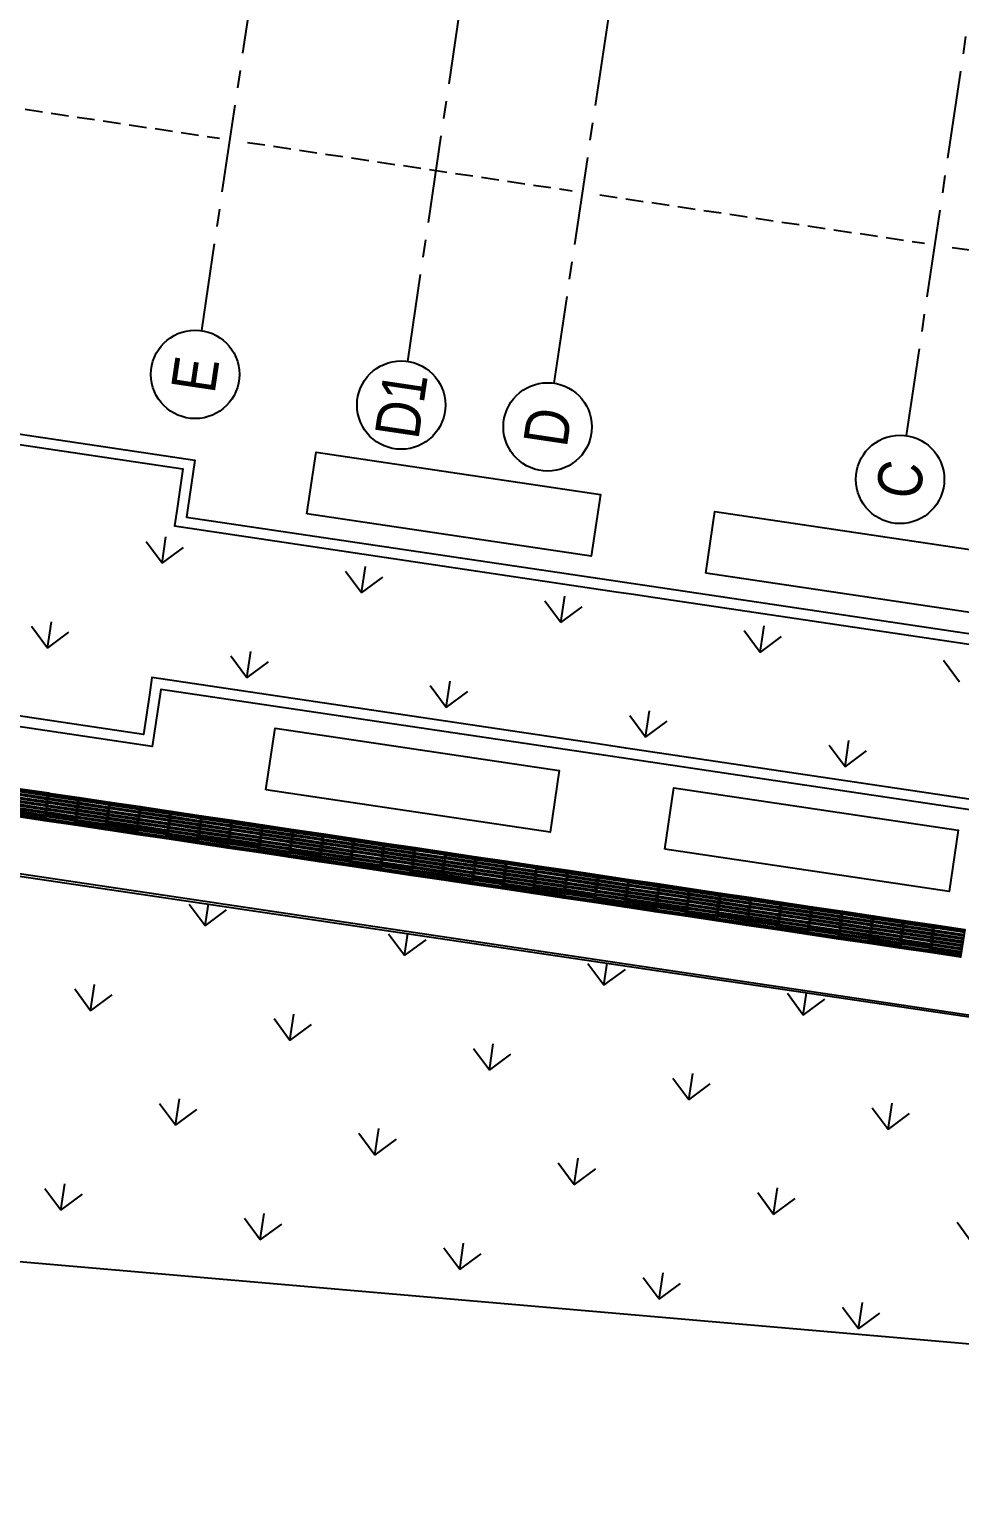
# Model space of a CAD drawing. Header units: millimetres. Extents: x 338 to 506, y 179 to 335.
# Drawn here: x 428.02 to 441.28, y 190.07 to 211.05 of the extents above; entities that cross this region are included whole.
import ezdxf
from ezdxf.enums import TextEntityAlignment as Align

# ---------------------------------------------------------------- set-up
doc = ezdxf.new("R2010")
doc.units = ezdxf.units.MM
for name, pattern in [('CENTER', [2, 1.25, -0.25, 0.25, -0.25]), ('DASHED2', [0.375, 0.25, -0.125]), ('HIDDEN', [0.375, 0.25, -0.125])]:
    doc.linetypes.add(name, pattern=pattern)
for name, color, linetype in [('ANDEN', 251, 'Continuous'), ('ARBUSTO', 63, 'Continuous'), ('EJES_DE_COLUMNA', 255, 'DASHED2'), ('MOBILIARIO_URBANO', 51, 'Continuous'), ('MUROS', 32, 'Continuous'), ('REJAS', 151, 'Continuous')]:
    doc.layers.add(name, color=color, linetype=linetype)
doc.styles.add('TECHNIC', font='txt')

# ---------------------------------------------------------------- blocks, each defined once
blk = doc.blocks.new('*X870')
at = {"color": 0}
for p, q in [((17.563, 59.515), (17.832, 59.785)), ((20.436, 59.515), (20.706, 59.785)), ((17.563, 59.515), (17.832, 59.246)), ((17.563, 59.515), (17.944, 59.515)), ((20.436, 59.515), (20.706, 59.246)), ((20.436, 59.515), (20.817, 59.515)), ((19, 58.079), (19.269, 58.348)), ((21.873, 58.079), (22.143, 58.348)), ((19, 58.079), (19.269, 57.809)), ((19, 58.079), (19.381, 58.079)), ((21.873, 58.079), (22.143, 57.809)), ((21.873, 58.079), (22.188, 58.079)), ((17.563, 56.642), (17.832, 56.911)), ((20.436, 56.642), (20.706, 56.911)), ((17.563, 56.642), (17.832, 56.372)), ((17.563, 56.642), (17.944, 56.642)), ((20.436, 56.642), (20.706, 56.372)), ((20.436, 56.642), (20.817, 56.642)), ((19, 55.205), (19.269, 55.474)), ((21.873, 55.205), (22.143, 55.474)), ((19, 55.205), (19.269, 54.935)), ((19, 55.205), (19.381, 55.205)), ((21.873, 55.205), (22.143, 54.935)), ((21.873, 55.205), (22.19, 55.205)), ((17.563, 53.768), (17.832, 54.037)), ((20.436, 53.768), (20.706, 54.037)), ((17.563, 53.768), (17.832, 53.499)), ((17.563, 53.768), (17.944, 53.768)), ((20.436, 53.768), (20.706, 53.499)), ((20.436, 53.768), (20.817, 53.768)), ((19, 52.331), (19.269, 52.601)), ((21.873, 52.331), (22.143, 52.601)), ((19, 52.331), (19.269, 52.062)), ((19, 52.331), (19.381, 52.331)), ((21.873, 52.331), (22.143, 52.062)), ((21.873, 52.331), (22.192, 52.331)), ((17.563, 50.894), (17.832, 51.164)), ((20.436, 50.894), (20.706, 51.164)), ((17.563, 50.894), (17.832, 50.625)), ((17.563, 50.894), (17.944, 50.894)), ((20.436, 50.894), (20.706, 50.625)), ((20.436, 50.894), (20.817, 50.894)), ((19, 49.458), (19.269, 49.727)), ((21.873, 49.458), (22.143, 49.727)), ((19, 49.458), (19.269, 49.188)), ((19, 49.458), (19.381, 49.458)), ((21.873, 49.458), (22.143, 49.188)), ((21.873, 49.458), (22.194, 49.458)), ((17.563, 48.021), (17.832, 48.29)), ((20.436, 48.021), (20.706, 48.29)), ((17.563, 48.021), (17.832, 47.751)), ((17.563, 48.021), (17.944, 48.021)), ((20.436, 48.021), (20.706, 47.751)), ((20.436, 48.021), (20.817, 48.021)), ((19, 46.584), (19.269, 46.853))]:
    blk.add_line(p, q, dxfattribs=at)
blk = doc.blocks.new('*X894')
at = {"color": 0}
for p, q in [((25.458, 60.885), (25.728, 61.154)), ((25.458, 60.885), (25.728, 60.615)), ((25.458, 60.885), (25.839, 60.885)), ((26.895, 59.448), (27.164, 59.717)), ((26.895, 59.448), (27.164, 59.178)), ((26.895, 59.448), (27.276, 59.448)), ((25.458, 58.011), (25.728, 58.28)), ((25.458, 58.011), (25.728, 57.741)), ((25.458, 58.011), (25.839, 58.011)), ((26.895, 56.574), (27.164, 56.843)), ((26.895, 56.574), (27.164, 56.305)), ((26.895, 56.574), (27.276, 56.574)), ((25.458, 55.137), (25.728, 55.407)), ((25.458, 55.137), (25.728, 54.868)), ((25.458, 55.137), (25.839, 55.137)), ((26.895, 53.7), (27.164, 53.97)), ((26.895, 53.7), (27.164, 53.431)), ((26.895, 53.7), (27.276, 53.7)), ((25.458, 52.264), (25.728, 52.533)), ((25.458, 52.264), (25.728, 51.994)), ((25.458, 52.264), (25.839, 52.264)), ((26.895, 50.827), (27.164, 51.096)), ((26.895, 50.827), (27.164, 50.557)), ((26.895, 50.827), (27.276, 50.827)), ((25.458, 49.39), (25.728, 49.659)), ((25.458, 49.39), (25.728, 49.12)), ((25.458, 49.39), (25.839, 49.39)), ((26.895, 47.953), (27.164, 48.222))]:
    blk.add_line(p, q, dxfattribs=at)
blk = doc.blocks.new('*U883')
at = {"layer": 'MOBILIARIO_URBANO', "color": 241}
blk.add_lwpolyline([(1146.678, 221.48), (1147.118, 221.48), (1147.118, 221.08), (1146.678, 221.08), (1146.678, 221.48)], dxfattribs=at)
for points in [[(1146.703, 221.46), (1147.093, 221.46, -1), (1147.093, 221.435), (1146.703, 221.435, -1)], [(1146.703, 221.41), (1147.093, 221.41, -1), (1147.093, 221.385), (1146.703, 221.385, -1)], [(1146.703, 221.36), (1147.093, 221.36, -1), (1147.093, 221.335), (1146.703, 221.335, -1)], [(1146.703, 221.21), (1147.093, 221.21, -1), (1147.093, 221.185), (1146.703, 221.185, -1)], [(1146.703, 221.164), (1147.093, 221.164, -1), (1147.093, 221.139), (1146.703, 221.139, -1)], [(1146.703, 221.31), (1147.093, 221.31, -1), (1147.093, 221.285), (1146.703, 221.285, -1)], [(1146.703, 221.26), (1147.093, 221.26, -1), (1147.093, 221.235), (1146.703, 221.235, -1)], [(1146.703, 221.118), (1147.093, 221.118, -1), (1147.093, 221.093), (1146.703, 221.093, -1)]]:
    blk.add_lwpolyline(points, format="xyb", close=True, dxfattribs=at)
blk = doc.blocks.new('EJES_ESTRUCTURALES')
at = {"layer": 'EJES_DE_COLUMNA', "color": 9, "linetype": 'CENTER'}
for p, q in [((661.47768, 154.66228), (759.37077, 154.66627)), ((661.47768, 151.69228), (759.37077, 151.6963)), ((661.47768, 149.58228), (759.37077, 149.5863)), ((661.47768, 144.50228), (759.37077, 144.5063))]:
    blk.add_line(p, q, dxfattribs=at)
at = {"layer": 'EJES_DE_COLUMNA', "color": 9, "linetype": 'Continuous'}
for centre in [(660.84768, 154.66228), (660.84768, 151.69228), (660.84768, 149.58228), (660.84768, 144.50228)]:
    blk.add_circle(centre, 0.63, dxfattribs=at)
at = {"layer": 'EJES_DE_COLUMNA', "color": 1, "style": 'TECHNIC'}
for s, p in [('E', (660.84768, 154.66228)), ('D1', (660.84768, 151.69228)), ('D', (660.84768, 149.58228)), ('C', (660.84768, 144.50228))]:
    blk.add_text(s, height=0.63, dxfattribs=at).set_placement(p, align=Align.MIDDLE)
blk = doc.blocks.new('A$C7152A42C')
at = {"layer": 'ANDEN'}
for points in [[(22.21838, 26.35441), (22.21838, 147.01361), (11.3464, 147.70398)], [(11.3464, 147.70398), (11.3526, 147.60417), (22.11859, 146.91995), (22.11859, 146.91995), (22.21715, 19.86576)], [(22.21838, 26.35441), (22.21838, 26.35441), (22.21838, 147.01361)], [(25.1145, 46.15373), (25.1145, 52.36989), (25.1145, 52.36989), (25.1145, 52.36989), (25.1145, 52.88442), (25.1145, 52.88442), (25.1145, 52.88442), (25.1145, 52.98442), (25.1145, 59.20059), (25.0145, 59.20059), (24.29376, 59.20059), (24.29376, 59.20059), (24.29376, 70.96459), (24.29376, 70.96459), (25.1145, 70.96459), (25.1145, 70.96459), (25.1145, 84.11145), (25.0145, 84.11145), (24.29376, 84.11145), (24.29376, 84.11145), (24.29376, 97.40319)], [(28.41845, 97.40321), (28.41845, 84.11147), (28.41845, 84.11147), (27.6977, 84.11147), (27.5977, 84.11147), (27.5977, 70.96461), (27.5977, 70.96461), (28.41845, 70.96461), (28.41845, 70.96461), (28.41845, 59.20061), (28.41845, 59.20061), (27.6977, 59.20061), (27.5977, 59.20061), (27.5977, 52.98444), (27.5977, 52.88444), (27.5977, 52.88444), (27.5977, 52.88444), (27.5977, 52.36991), (27.5977, 52.36991), (27.5977, 52.36991), (27.5977, 46.15375)], [(25.2645, 46.15373), (25.2645, 52.51989), (25.2645, 52.51989), (25.2645, 52.73442), (25.2645, 52.73442), (25.2645, 52.98442), (25.2645, 59.35059), (25.0145, 59.35059), (24.44376, 59.35059), (24.44376, 70.81459), (25.2645, 70.81459), (25.2645, 84.26145), (25.0145, 84.26145), (24.44376, 84.26145), (24.44376, 97.25319)], [(28.26845, 97.25321), (28.26845, 84.26147), (27.6977, 84.26147), (27.4477, 84.26147), (27.4477, 70.81461), (28.26845, 70.81461), (28.26845, 59.35061), (27.6977, 59.35061), (27.4477, 59.35061), (27.4477, 52.98444), (27.4477, 52.73444), (27.4477, 52.73444), (27.4477, 52.51991), (27.4477, 52.51991), (27.4477, 46.15375)]]:
    blk.add_lwpolyline(points, dxfattribs=at)
at = {"layer": 'ARBUSTO'}
blk.add_line((11.20719, 149.96312), (19.19219, 20.37929), dxfattribs=at)
at = {"layer": 'MUROS', "linetype": 'HIDDEN'}
for points in [[(33.00663, 64.20772), (33.00663, 59.52772)], [(33.00663, 59.12772), (33.00663, 54.44772)], [(33.00663, 54.04772), (33.00663, 49.36772)], [(33.00663, 48.96772), (33.00663, 44.28772)]]:
    blk.add_lwpolyline(points, dxfattribs=at)
at = {"layer": 'REJAS', "color": 30}
for points in [[(23.91875, 57.50838), (24.80574, 57.50838), (24.80574, 53.41087), (23.91875, 53.41087)], [(27.89702, 57.50838), (28.784, 57.50838), (28.784, 53.41087), (27.89702, 53.41087)], [(23.91875, 51.75913), (24.80574, 51.75913), (24.80574, 47.66162), (23.91875, 47.66162)], [(27.89702, 51.75913), (28.784, 51.75913), (28.784, 47.66162), (27.89702, 47.66162)]]:
    blk.add_lwpolyline(points, close=True, dxfattribs=at)
at = {"layer": 'ANDEN', "color": 85, "linetype": 'Continuous'}
blk.add_blockref('*X870', (0, 0), dxfattribs=at)
at = {"layer": 'ANDEN', "color": 251, "linetype": 'Continuous'}
blk.add_blockref('*X894', (0, 0), dxfattribs=at)
at = {"layer": 'ANDEN', "rotation": 270}
for p in [(-198.06149, 1207.68081), (-198.06149, 1207.24071), (-198.06149, 1206.8006), (-198.06149, 1206.3605), (-198.06149, 1205.92039), (-198.06149, 1205.48029), (-198.06149, 1205.04018), (-198.06149, 1204.60007), (-198.06149, 1204.15997), (-198.06149, 1203.71986), (-198.06149, 1203.27976), (-198.06149, 1202.83965), (-198.06149, 1202.39955), (-198.06149, 1201.95944), (-198.06149, 1201.51934), (-198.06149, 1201.07923), (-198.06149, 1200.63912), (-198.06149, 1200.19902), (-198.06149, 1199.75891), (-198.06149, 1199.31881), (-198.06149, 1198.8787), (-198.06149, 1198.4386), (-198.06149, 1197.99849), (-198.06149, 1197.55838), (-198.06149, 1197.11828), (-198.06149, 1196.67817), (-198.06149, 1196.23807), (-198.06149, 1195.79796), (-198.06149, 1195.35786), (-198.06149, 1194.91775), (-198.06149, 1194.47765)]:
    blk.add_blockref('*U883', p, dxfattribs=at)
at = {"layer": 'EJES_DE_COLUMNA'}
blk.add_blockref('EJES_ESTRUCTURALES', (-631.22088, -95.28525), dxfattribs=at)

msp = doc.modelspace()

# ---------------------------------------------------------------- block references
at = {"layer": 'MUROS', "color": 32, "rotation": 81.53046525965426}
msp.add_blockref('A$C7152A42C', (484.748, 168.084), dxfattribs=at)

doc.saveas('drawing.dxf')
